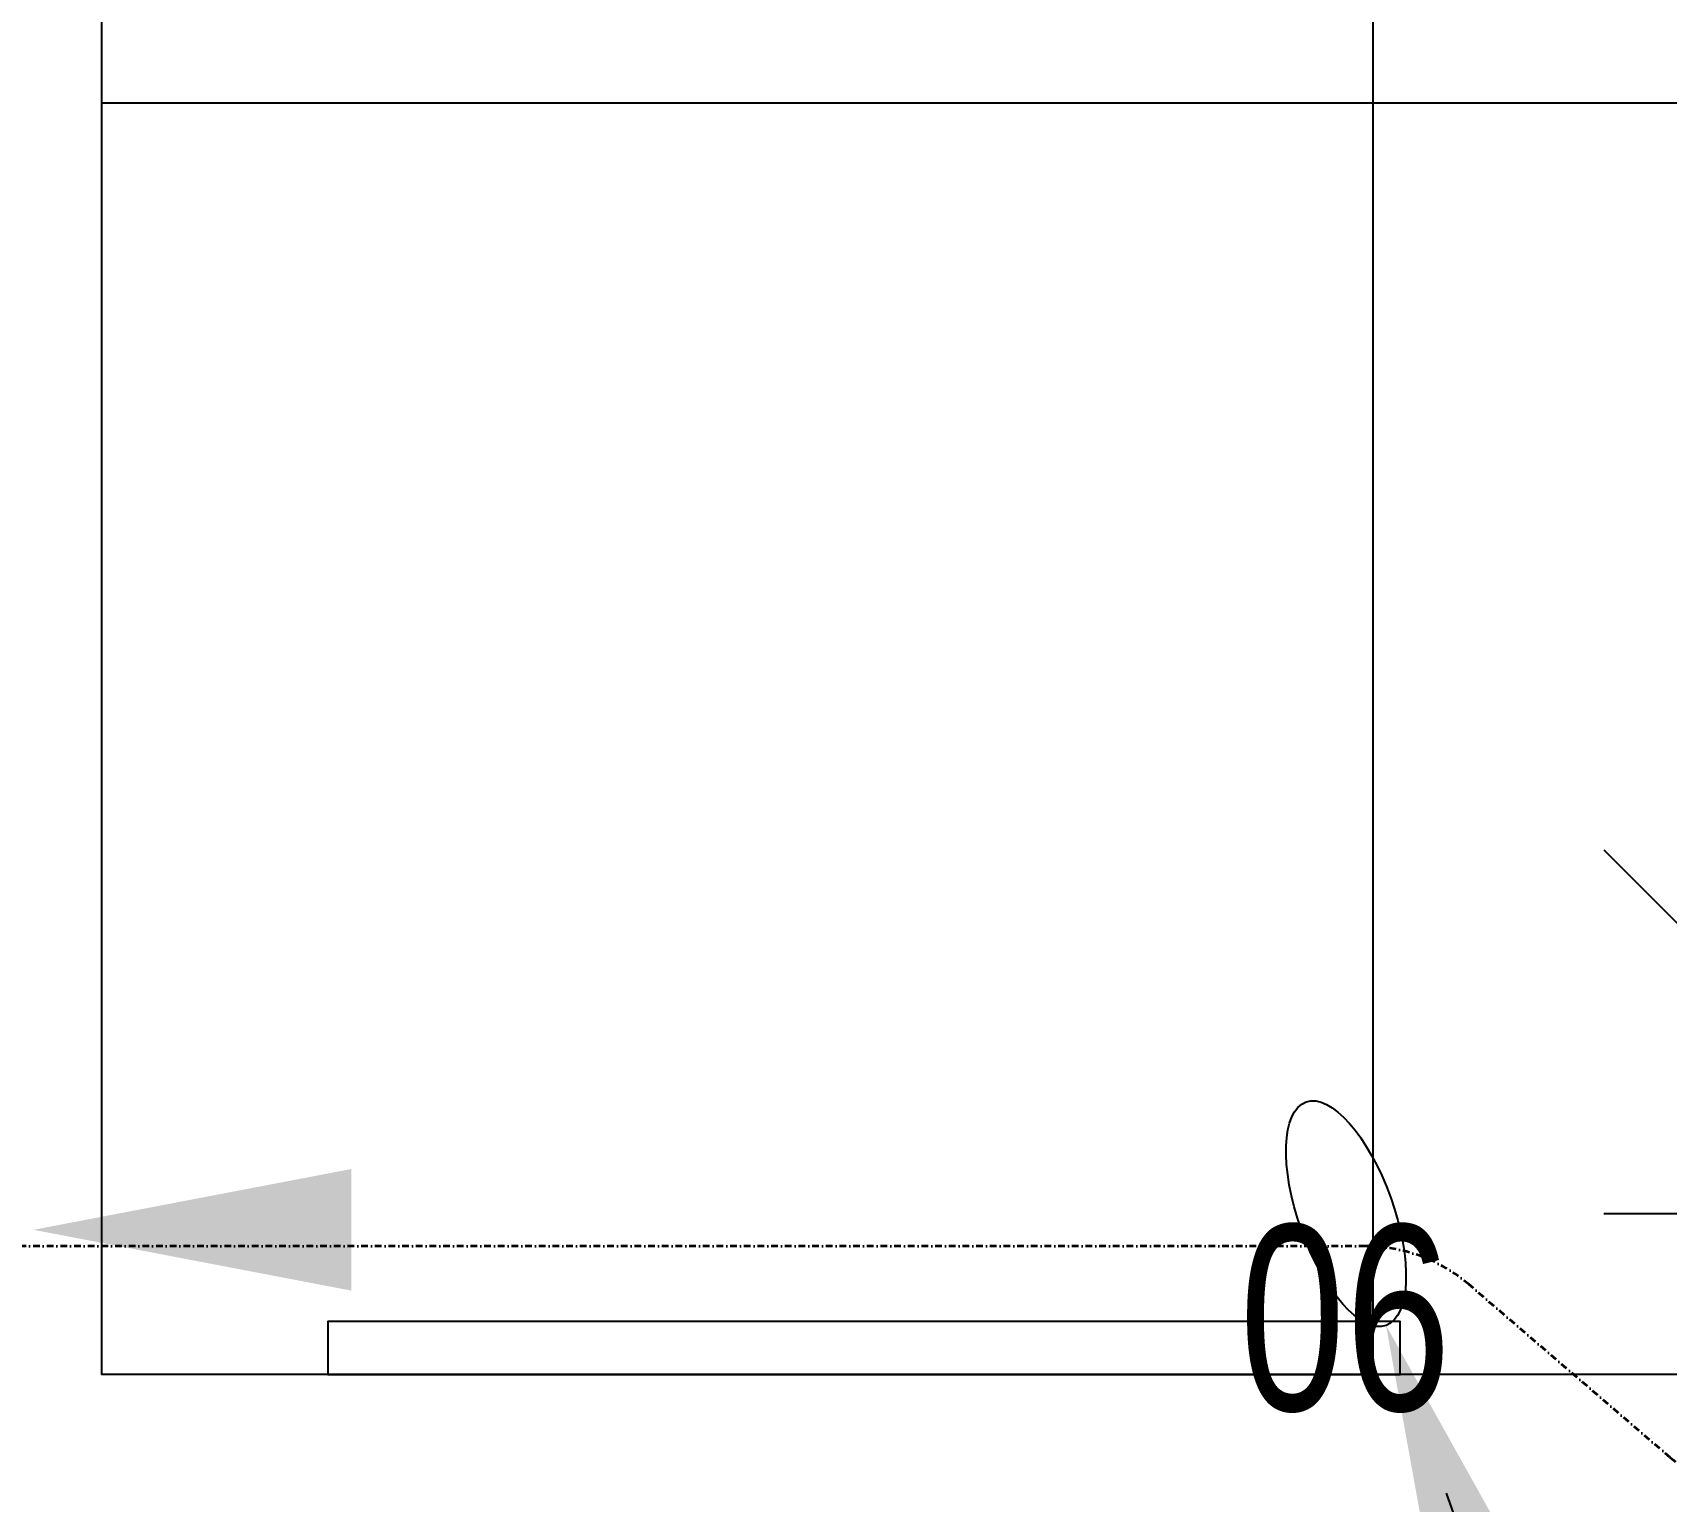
# Model space of a CAD drawing. Extents: x -178977 to 231842, y -29287 to 19916.
# Drawn here: x 39443 to 40214, y 5475 to 6168 of the extents above; entities that cross this region are included whole.
import ezdxf
from ezdxf import colors
from ezdxf.entities.mleader import LeaderData, LeaderLine
from ezdxf.enums import TextEntityAlignment as Align
from ezdxf.math import Vec2, Vec3

# ---------------------------------------------------------------- set-up
doc = ezdxf.new("R2010")
doc.units = 0
doc.header["$LTSCALE"] = 0.25
doc.linetypes.add('DASHDOT', pattern=[25.4, 12.7, -6.35, 0, -6.35])
doc.linetypes.add('HIDDEN', pattern=[9.525, 6.35, -3.175])
for name, color, linetype, lineweight in [('01-First Floor-FUR$0$72_EGR_EQP_TAG', 142, 'Continuous', 5), ('01-First Floor-FUR$0$LOADING', 253, 'Continuous', 5), ('01-First Floor-FUR$0$Walls', 251, 'Continuous', 5), ('E-LITE-CIRC', 6, 'Continuous', 25), ('E-LITE-CLNG-CNDT', 6, 'DASHDOT', 35), ('E-LITE-EXIT-NUMB', 6, 'Continuous', 25), ('E-POWR-CLNG-CNDT', 6, 'DASHDOT', 35), ('E-POWR-FLOR-CNDT @ 100', 6, 'HIDDEN', 25), ('E-POWR-WALL @ 100', 4, 'Continuous', 35)]:
    doc.layers.add(name, color=color, linetype=linetype, lineweight=lineweight)
doc.layers.add('01-First Floor-FUR$0$FALSE CEILING', color=251, linetype='Continuous')
doc.styles.add('01-First Floor-FUR$0$X3G_ENTITY_257CFD', font='swisscl.ttf', dxfattribs={"height": 200})
doc.styles.add('DC_SIMPLEX', font='SIMPLEX.shx', dxfattribs={"width": 0.7})

# ---------------------------------------------------------------- blocks, each defined once
blk = doc.blocks.new('01-First Floor-FUR')
at = {"layer": '01-First Floor-FUR$0$FALSE CEILING', "linetype": 'Continuous'}
for p, q in [((40076, 5535), (40076, 8610)), ((39476, 6135), (43476, 6135))]:
    blk.add_line(p, q, dxfattribs=at)
at = {"layer": '01-First Floor-FUR$0$FALSE CEILING'}
blk.add_lwpolyline([(43476, 5535), (39476, 5535), (39476, 8610), (43476, 8610)], close=True, dxfattribs=at)
at = {"layer": '01-First Floor-FUR$0$FALSE CEILING', "elevation": -0.1}
blk.add_lwpolyline([(40088.67, 5535), (40088.67, 5560), (39582.67, 5560), (39582.67, 5535), (40088.67, 5535)], dxfattribs=at)
at = {"layer": '01-First Floor-FUR$0$LOADING', "elevation": -0.1}
blk.add_lwpolyline([(40088.67, 5535), (40088.67, 5560), (39582.67, 5560), (39582.67, 5535), (40088.67, 5535)], dxfattribs=at)
at = {"layer": '01-First Floor-FUR$0$Walls'}
for p in [(39476, 8610), (43476, 5535)]:
    blk.add_line(p, (39476, 5535), dxfattribs=at)
at = {"layer": '01-First Floor-FUR$0$72_EGR_EQP_TAG', "insert": (40062.79, 5605.48, -0.1), "char_height": 87.473, "attachment_point": 2, "style": '01-First Floor-FUR$0$X3G_ENTITY_257CFD'}
blk.add_mtext('06', dxfattribs=at)
blk = doc.blocks.new('*U78')
h = blk.add_hatch(color=253)
edge = h.paths.add_edge_path()
edge.add_line((-1.75, 0), (1.75, 0))
edge.add_arc((0, 0), 1.75, 180, 360, ccw=False)
for p, q in [((-0.5, -1.6771), (-0.5, -3.2113)), ((0.5, -1.6771), (0.5, -3.2113))]:
    blk.add_line(p, q)
blk.add_lwpolyline([(-1.75, 0, 1), (1.75, 0)], format="xyb", close=True)
at = {"layer": 'Defpoints'}
for p, q in [((-2.4749, -2.4749), (0, 0)), ((2.4749, -2.4749), (0, 0)), ((2.4749, -0.7582), (-2.4749, -0.7582))]:
    blk.add_line(p, q, dxfattribs=at)
at = {"layer": 'E-LITE-EXIT-NUMB', "style": 'DC_SIMPLEX', "width": 0.7, "flags": 8}
blk.add_attdef('TYPE', text='', height=2, rotation=360, dxfattribs=at).set_placement((-2.682, 5.2383), align=Align.RIGHT)
blk.add_attdef('CIRCUIT', (2.682, 5.2383), '', height=2, rotation=360, dxfattribs=at)
blk = doc.blocks.new('ARR0W')
at = {"color": 45}
blk.add_ellipse((0, 0), major_axis=(0.4, 0), ratio=0.4, dxfattribs=at)
at = {"color": 45, "ltscale": 0.5}
blk.add_solid([(-1.4, 0.1667), (-0.4, 0), (-1.4, -0.1667)], dxfattribs=at)
blk = doc.blocks.new('*U91')
blk.add_hatch(color=256).paths.add_polyline_path([(0, -0.2869), (1.5, 0), (0, 0.2869)])

msp = doc.modelspace()

# ---------------------------------------------------------------- linework, layer by layer
at = {"layer": 'E-POWR-CLNG-CNDT'}
msp.add_lwpolyline([(40432.27, 5477.64), (40265.06, 5477.64, -0.179343), (40216.18, 5495.76), (40121.23, 5577.34, 0.179343), (40072.35, 5595.46), (34826, 5595.46)], format="xyb", dxfattribs=at)

# ---------------------------------------------------------------- block references
at = {"layer": 'E-LITE-CLNG-CNDT'}
msp.add_blockref('01-First Floor-FUR', (0, 0), dxfattribs=at)
at = {"layer": 'E-POWR-FLOR-CNDT @ 100', "xscale": 100, "yscale": 100, "zscale": 100, "rotation": 180}
msp.add_blockref('*U91', (39593.77, 5603.21), dxfattribs=at)
at = {"layer": 'E-POWR-WALL @ 100', "xscale": -100, "yscale": 100, "zscale": 100, "rotation": 180}
msp.add_blockref('*U78', (40432.27, 5535), dxfattribs=at)

# ---------------------------------------------------------------- leaders
at = {"layer": 'E-LITE-CIRC'}
ml = msp.add_multileader_mtext('Standard', dxfattribs=at)
ml.set_content('{\\Fdc_el_romans|c0;\\W0.8;TO\\Fromans|c0; \\Fsimplex|c0;UPP-F1/S12}', color=256, style='DC_SIMPLEX')
ml.set_leader_properties()
ml.set_arrow_properties(name='ARR0W')
ml.build(insert=Vec2(0, 0))
ml.multileader.update_dxf_attribs({"dogleg_length": 200, "arrow_head_size": 140, "scale": 100})
ctx = ml.context
ctx.base_point, ctx.scale, ctx.char_height, ctx.arrow_head_size, ctx.landing_gap_size, ctx.plane_origin, ctx.plane_x_axis, ctx.plane_y_axis = Vec3(40433.33, 4880.85), 100, 200, 140, 140, Vec3(57678.59, -1284.08), Vec3(1, 0.000001, 0), Vec3(-0.000001, 1, 0)
notes = []
notes.append((ctx, [(0, (1, 1, 0), (40324.54, 4880.85), (1, 0.000001, 0), 108.79, [(0, [(40063.15, 5610.82)], 0, [])])]))
ctx.mtext.insert, ctx.mtext.text_direction, ctx.mtext.rotation, ctx.mtext.flow_direction = Vec3(40573.33, 5014.18), Vec3(1, 0.000001, 0), 0.000001, 5
for ctx, leaders in notes:
    for number, flags, end, landing, length, lines in leaders:
        leader = LeaderData()
        leader.index, (leader.has_last_leader_line, leader.has_dogleg_vector, leader.attachment_direction) = number, flags
        leader.last_leader_point, leader.dogleg_vector, leader.dogleg_length = Vec3(end), Vec3(landing), length
        for number, points, colour, breaks in lines:
            line = LeaderLine()
            line.index, line.vertices, line.color, line.breaks = number, Vec3.list(points), colors.encode_raw_color(colour), breaks
            leader.lines.append(line)
        ctx.leaders.append(leader)

doc.saveas('drawing.dxf')
